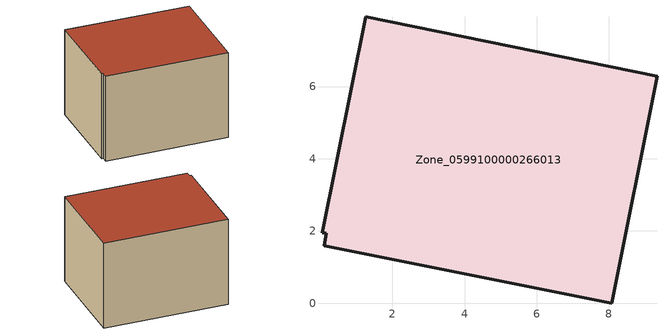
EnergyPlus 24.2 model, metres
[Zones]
Zone_0599100000266013
 floor ground (C_G): 0.18,1.93 0.07,1.96 1.26,7.93 9.33,6.29 8.07,0 0.11,1.59 z0
 wall outside (C_F): 8.07,0 9.33,6.29 1.26,7.93 0.07,1.96 0.18,1.93 0.11,1.59 8.07,0 z0:5.96
 roof outside (C_R): 0.18,1.93 0.11,1.59 8.07,0 9.33,6.29 1.26,7.93 0.07,1.96 z5.96
[BUILDING]
Pand.0599100000266013: North Axis=0; Terrain=City; Loads Convergence Tolerance Value=0.04; Temperature Convergence Tolerance Value=0.4; Solar Distribution=FullExterior; Maximum Number of Warmup Days=25; Minimum Number of Warmup Days=1
[Site:Location]
Rotterdam.The.Hague.AP_ZH_NLD Design_Conditions: Latitude=51.96; Longitude=4.45; Time Zone=1; Elevation=-4.5
[SITE:GROUNDTEMPERATURE:BUILDINGSURFACE]
18, 18, 18, 18, 18, 18, 18, 18, 18, 18, 18, 18
[MATERIAL] Thermal Absorptance=0.9; Solar Absorptance=0.7; Visible Absorptance=0.7
Name | Roughness | Thickness | Conductivity | Density | Specific Heat
G.TC.1965-1974 | MediumSmooth | 0.15 | 0.882353 | 540 | 1210
F.TC.1965-1974 | Rough | 0.3 | 0.697674 | 1920 | 840
R.TC.1965-1974 | MediumRough | 0.2 | 0.232558 | 1500 | 1000
[CONSTRUCTION]
C_G: G.TC.1965-1974
C_F: F.TC.1965-1974
C_R: R.TC.1965-1974
[ZONE]
Zone_0599100000266013: Type=1; Multiplier=1; Ceiling Height=Autocalculate; Volume=Autocalculate; Floor Area=autocalculate; Part of Total Floor Area=Yes
[ZONEINFILTRATION:DESIGNFLOWRATE]
Infil_Zone_0599100000266013: Zone or ZoneList or Space or SpaceList=Zone_0599100000266013; Schedule=AlwaysOn; Design Flow Rate Calculation Method=Flow/Area; Flow Rate per Floor Area=0.003; Constant Term Coefficient=1; Temperature Term Coefficient=0; Velocity Term Coefficient=0; Velocity Squared Term Coefficient=0
[HVACTEMPLATE:ZONE:IDEALLOADSAIRSYSTEM]
Zone_0599100000266013: Maximum Heating Supply Air Temperature=50; Minimum Cooling Supply Air Temperature=13; Maximum Heating Supply Air Humidity Ratio=0.0156; Minimum Cooling Supply Air Humidity Ratio=0.0077; Heating Limit=NoLimit; Cooling Limit=NoLimit; Dehumidification Control Type=ConstantSensibleHeatRatio; Cooling Sensible Heat Ratio=0.7; Dehumidification Setpoint=60; Humidification Control Type=None; Humidification Setpoint=30; Outdoor Air Method=None; Outdoor Air Flow Rate per Person=0.00944; Outdoor Air Flow Rate per Zone Floor Area=0; Outdoor Air Flow Rate per Zone=0; Demand Controlled Ventilation Type=None; Outdoor Air Economizer Type=NoEconomizer; Heat Recovery Type=None; Sensible Heat Recovery Effectiveness=0.7; Latent Heat Recovery Effectiveness=0.65
[ZONECONTROL:THERMOSTAT]
ThermostatControl_Zone_0599100000266013: Zone or ZoneList=Zone_0599100000266013; Control Type Schedule=DualSetpointControlType; Control 1=Thermostat_Zone_0599100000266013; Temperature Difference Between Cutout And Setpoint=0
[THERMOSTATSETPOINT:DUALSETPOINT]
Thermostat_Zone_0599100000266013: Heating Setpoint Temperature Schedule=HeatingSetpoint_Zone_0599100000266013; Cooling Setpoint Temperature Schedule=CoolingSetpoint_Zone_0599100000266013
[SCHEDULE:COMPACT]
HeatingSetpoint_Zone_0599100000266013: Through: 12/31, For: AllDays, Until: 24:00, 21
CoolingSetpoint_Zone_0599100000266013: Through: 12/31, For: AllDays, Until: 24:00, 24
DualSetpointControlType: Through: 12/31, For: AllDays, Until: 24:00, 4
AlwaysOn: Through: 12/31, For: AllDays, Until: 24:00, 1
